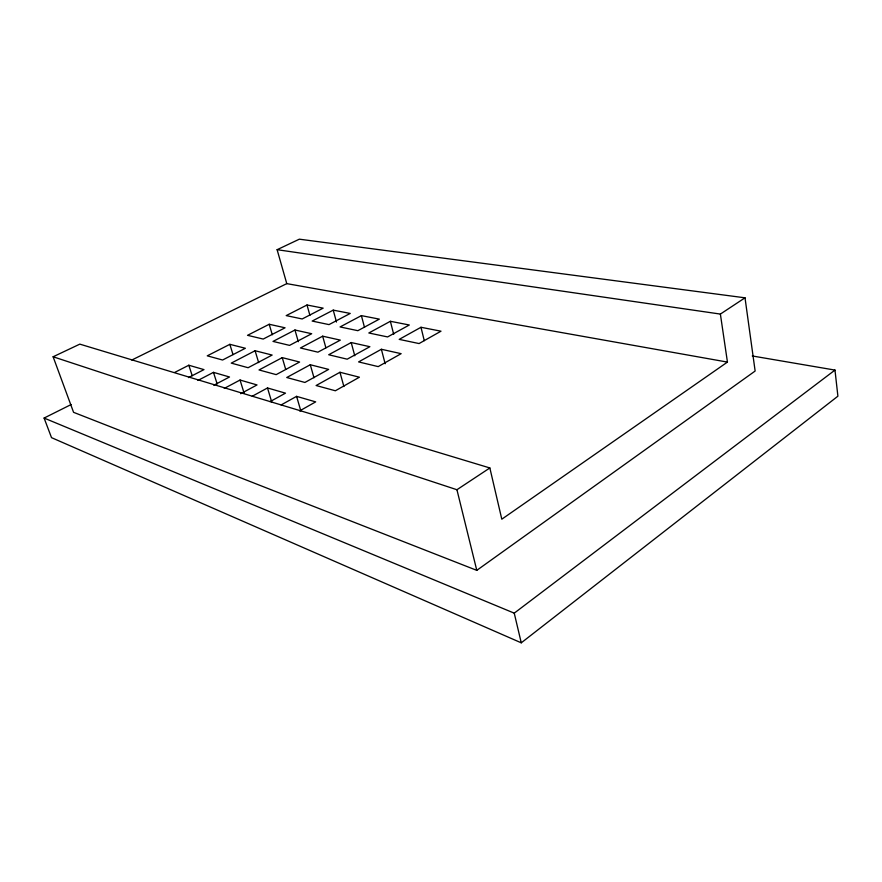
<?xml version="1.0" encoding="UTF-8"?>
<svg xmlns="http://www.w3.org/2000/svg" width="882" height="882" viewBox="0 0 882 882"><rect width="100%" height="100%" fill="white"/><g stroke="black" fill="none" stroke-linecap="round" stroke-linejoin="round"><path stroke-width="1.32" d="M71.144 404.54L44.1 418.057L51.52 437.648L521.262 642.824L837.9 396.194L834.978 370.087L752.269 355.964M44.1 418.057L514.239 613.155L834.978 370.087M727.441 362.094L501.803 519.2L489.852 467.956L79.821 344.134L53.118 356.769L73.57 412.324L476.787 570.356L755.135 371.035L745.014 297.818L299.351 239.176L277.113 249.694L286.771 283.629L727.441 362.094L720.385 314.08L745.014 297.818M53.118 356.769L456.931 489.731L489.852 467.956M299.626 410.924L315.668 401.872L296.584 396.36L281.115 404.948M339.956 372.27L316.109 385.522L335.358 390.77L359.404 377.209L339.956 372.27L343.892 386.548M381.377 349.272L358.599 361.918L378.191 366.614L401.134 353.671L381.377 349.272L385.147 363.759M420.979 327.277L399.204 339.372L419.071 343.561L440.989 331.191L420.979 327.277L424.264 340.661M270.09 401.619L285.481 393.152L267.5 387.959L252.252 396.227M310.288 364.74L286.749 377.507L304.907 382.457L328.633 369.404L310.288 364.74L313.992 377.772M351.212 342.547L328.699 354.751L347.188 359.183L369.867 346.703L351.212 342.547L354.773 355.777M390.373 321.291L368.83 332.988L387.606 336.935L409.303 324.995L390.373 321.291L393.703 334.344M240.687 393.714L257.015 384.938L240.047 380.032L224.271 388.411M282.251 357.629L259.032 369.955L276.176 374.63L299.593 362.028L282.251 357.629L285.702 369.415M322.669 336.185L300.431 347.982L317.917 352.172L340.32 340.121L322.669 336.185L325.888 347.806M361.4 315.624L340.077 326.935L357.86 330.684L379.326 319.13L361.4 315.624L364.509 327.454M213.808 385.236L229.496 376.989L213.477 372.358L197.932 380.429M255.085 350.738L231.26 363.119L248.096 367.717L272.141 355.06L255.085 350.738L258.658 362.601M294.963 330.011L273.012 341.411L289.55 345.38L311.677 333.727L294.963 330.011L298.314 341.709M333.231 310.122L312.173 321.07L329.008 324.609L350.231 313.441L333.231 310.122L336.483 322.04M188.528 377.584L203.974 369.613L188.814 365.236L174.68 372.436M229.838 344.333L207.259 355.832L222.584 360.021L245.361 348.269L229.838 344.333L233.013 354.619M269.197 324.267L247.533 335.314L263.211 339.063L285.051 327.795L269.197 324.267L272.284 334.752M307.013 304.996L286.198 315.602L302.173 318.964L323.154 308.149L307.013 304.996L309.913 315.348M131.804 360.032L286.771 283.629M277.113 249.694L720.385 314.08M188.814 365.236L192.199 375.677M213.477 372.358L217.17 384.012M240.047 380.032L244.027 392.92M267.5 387.959L271.744 402.071M296.584 396.36L300.817 410.847M456.931 489.731L476.787 570.356M514.239 613.155L521.262 642.824"/></g></svg>
